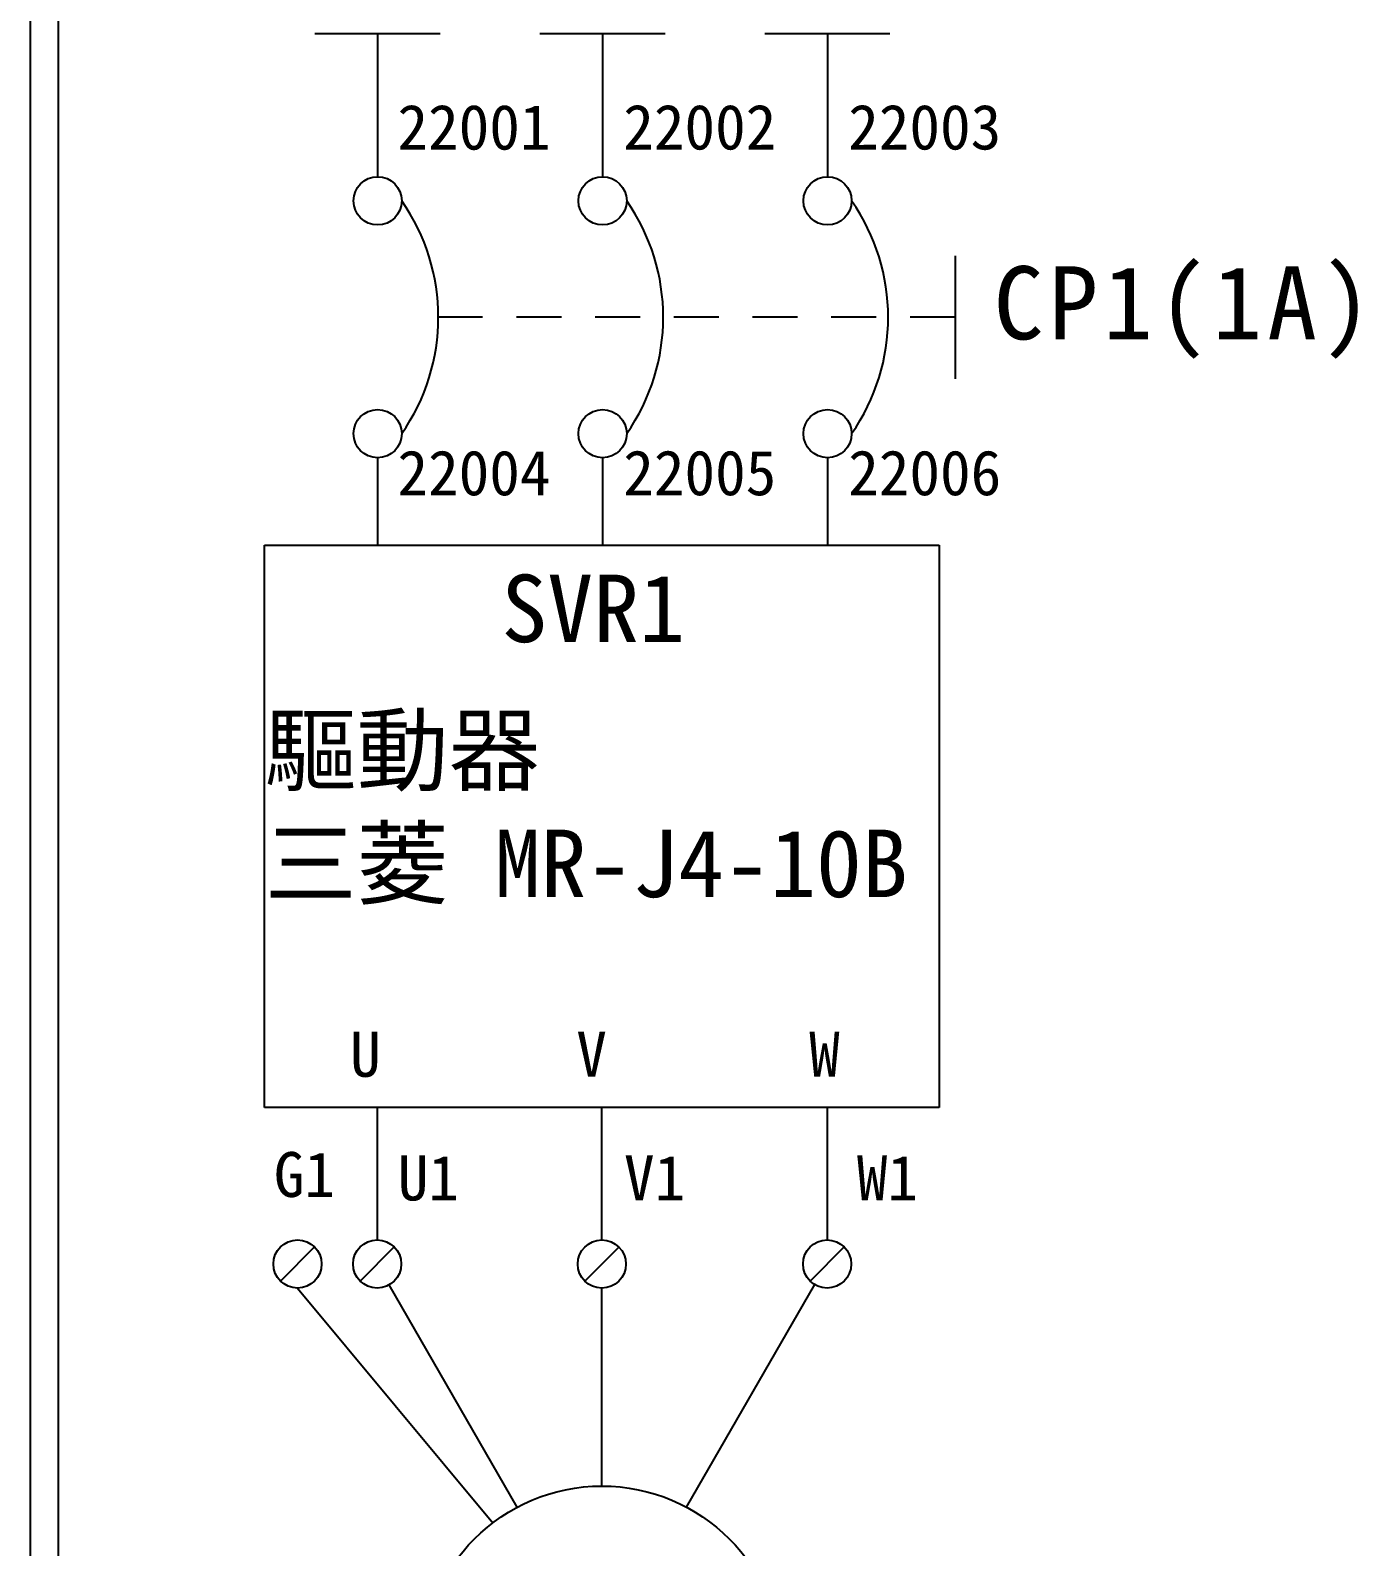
# Model space of a CAD drawing. Extents: x 10 to 297, y 3 to 207.
# Drawn here: x 10 to 69, y 41.3 to 108.8 of the extents above; entities that cross this region are included whole.
import ezdxf

# ---------------------------------------------------------------- set-up
doc = ezdxf.new("R2010")
doc.units = 0
doc.linetypes.add('HIDDEN0', pattern=[65, 50, -15])
doc.linetypes.add('HIDDEN9', pattern=[3.5, 2, -1.5])
doc.layers.get('0').update_dxf_attribs({"linetype": 'CONTINUOUS'})
doc.layers.add('圖框層', color=7, linetype='CONTINUOUS')
doc.layers.add('標尺寸層', color=3, linetype='CONTINUOUS')
doc.styles.add('STSL', font='kaiu.ttf')
doc.styles.add('標楷體', font='kaiu.ttf')

msp = doc.modelspace()

# ---------------------------------------------------------------- linework, layer by layer
at = {"color": 7, "linetype": 'HIDDEN9'}
msp.add_line((51.105, 96.01), (28.135, 96.01), dxfattribs=at)
at = {"color": 7}
for p, q in [((45.42, 60.874), (45.422, 54.984)), ((22.634, 54.67), (21.12, 53.156)), ((26.175, 54.67), (24.66, 53.156)), ((36.16, 54.667), (34.646, 53.152)), ((46.175, 54.67), (44.66, 53.156)), ((31.642, 43.098), (25.953, 52.986)), ((39.17, 43.098), (44.865, 52.996))]:
    msp.add_line(p, q, dxfattribs=at)
for centre, radius in [((25.438, 101.185), 1.071), ((35.438, 101.185), 1.071), ((45.437, 101.185), 1.071), ((25.438, 90.834), 1.071), ((35.438, 90.834), 1.071), ((45.437, 90.834), 1.071), ((21.877, 53.913), 1.071), ((25.418, 53.913), 1.071), ((35.403, 53.91), 1.071), ((45.418, 53.913), 1.071), ((35.406, 36.039), 8)]:
    msp.add_circle(centre, radius, dxfattribs=at)
for centre in [(19.082, 96.01), (29.082, 96.01), (39.081, 96.01)]:
    msp.add_arc(centre, 9.053, 325.1286, 34.8714, dxfattribs=at)
at = {"layer": '圖框層', "color": 7}
for p, q in [((10, 3), (10, 206.969)), ((11.25, 4.25), (11.25, 205.719))]:
    msp.add_line(p, q, dxfattribs=at)
at = {"layer": '標尺寸層', "color": 7}
for p, q in [((22.649, 108.631), (28.217, 108.631)), ((25.436, 108.631), (25.438, 102.256)), ((32.646, 108.631), (38.214, 108.631)), ((35.433, 108.631), (35.436, 102.26)), ((42.645, 108.631), (48.212, 108.631)), ((45.432, 108.631), (45.434, 102.26)), ((51.105, 98.742), (51.105, 93.277)), ((20.412, 85.868), (45.403, 85.876)), ((20.412, 60.868), (20.412, 85.868)), ((45.403, 85.876), (50.403, 85.876)), ((50.403, 85.876), (50.403, 60.876)), ((50.403, 60.876), (20.412, 60.868)), ((25.42, 60.868), (25.422, 54.984)), ((35.407, 54.981), (35.405, 60.871)), ((21.877, 52.842), (30.556, 42.401)), ((35.406, 44.039), (35.403, 52.839))]:
    msp.add_line(p, q, dxfattribs=at)
at = {"layer": '標尺寸層', "color": 7, "linetype": 'HIDDEN0'}
for p, q in [((25.438, 89.763), (25.439, 85.869)), ((35.438, 89.763), (35.439, 85.869)), ((45.437, 89.763), (45.438, 85.869))]:
    msp.add_line(p, q, dxfattribs=at)

# ---------------------------------------------------------------- texts
at = {"color": 7, "insert": (61.334, 98.278), "char_height": 3.25, "width": 20.4577, "attachment_point": 2, "style": '標楷體'}
msp.add_mtext('\\pt6.5;{\\T1.1;CP1(1A)}', dxfattribs=at)
at = {"layer": '圖框層', "color": 7, "style": 'STSL'}
for s, height, p in [('22001', 2, (26.319, 103.464)), ('22002', 2, (36.356, 103.468)), ('22003', 2, (46.355, 103.468)), ('22004', 2, (26.319, 88.092)), ('22005', 2, (36.356, 88.095)), ('22006', 2, (46.355, 88.095)), ('SVR1', 3, (30.937, 81.564)), ('驅動器', 3, (20.412, 75.26)), ('三菱 MR-J4-10B', 3, (20.412, 70.226)), ('U', 2, (24.213, 62.237)), ('V', 2, (34.269, 62.237)), ('W', 2, (44.621, 62.237)), ('G1', 2, (20.826, 56.892)), ('U1', 2, (26.332, 56.739)), ('V1', 2, (36.388, 56.739)), ('W1', 2, (46.74, 56.739))]:
    msp.add_text(s, height=height, dxfattribs=at).set_placement(p)

doc.saveas('drawing.dxf')
